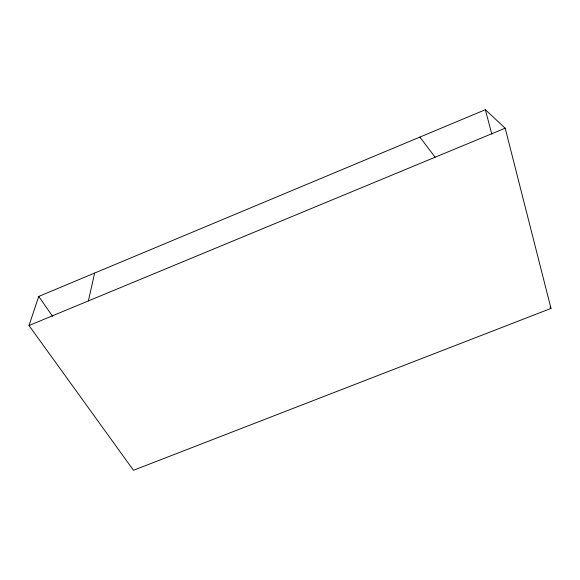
<?xml version="1.0" encoding="UTF-8"?>
<svg xmlns="http://www.w3.org/2000/svg" width="580" height="580" viewBox="0 0 580 580"><rect width="100%" height="100%" fill="white"/><g stroke="black" fill="none" stroke-linecap="round" stroke-linejoin="round"><path stroke-width="0.87" d="M88.385 300.918L94.641 273.057M29 325.532L38.744 296.423L485.344 109.722L505.195 128.18L551 308.415L133.48 470.278L29 325.532L505.195 128.18M549.927 307.008L551 308.415M419.869 137.097L435.138 157.216M38.744 296.423L52.606 316.361M485.344 109.722L491.825 134.139"/></g></svg>
